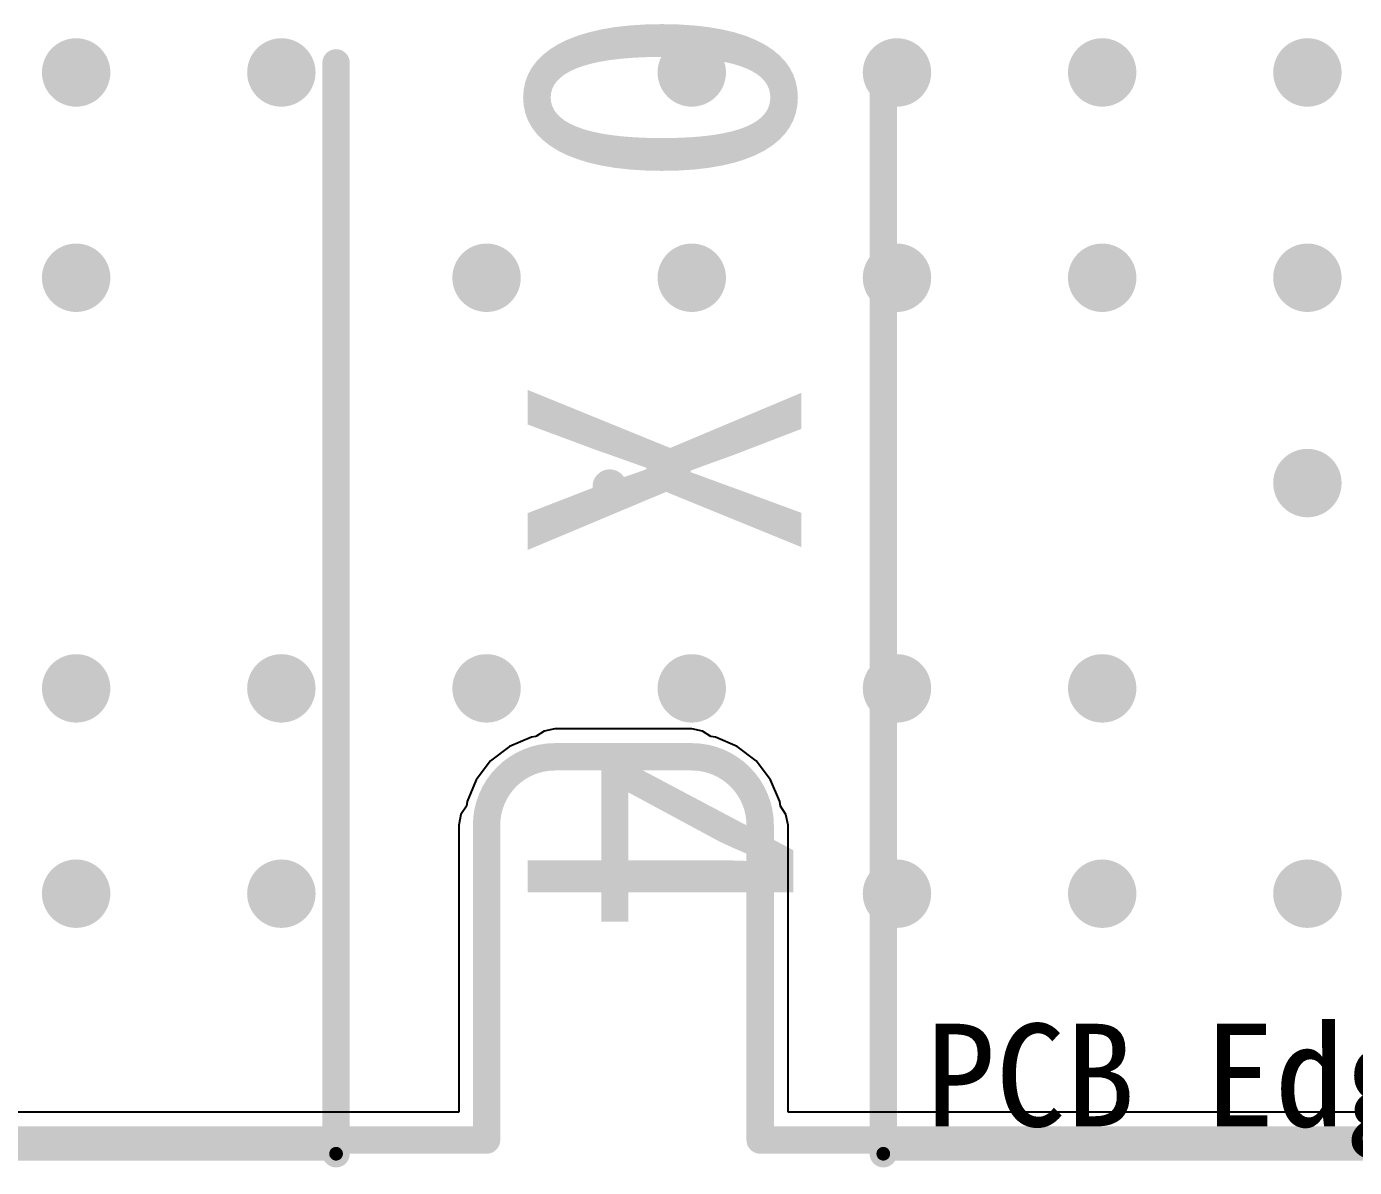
# Model space of a CAD drawing. Header units: millimetres. Extents: x 15 to 120, y 22 to 104.
# Drawn here: x 67.14 to 76.84, y 25 to 33.34 of the extents above; entities that cross this region are included whole.
import ezdxf

# ---------------------------------------------------------------- set-up
doc = ezdxf.new("R2010")
doc.units = ezdxf.units.MM
for name, color, linetype in [('BottomLayer', 5, 'Continuous'), ('KeepOutLayer', 6, 'Continuous'), ('Mechanical1', 6, 'Continuous'), ('MultiLayer', 9, 'Continuous'), ('TopLayer', 1, 'Continuous'), ('TopOverlay', 2, 'Continuous')]:
    doc.layers.add(name, color=color, linetype=linetype)

msp = doc.modelspace()

# ---------------------------------------------------------------- linework, layer by layer
at = {"layer": 'BottomLayer'}
for p, q in [((70.92196382, 28.18839676), (70.86050598, 28.14733258)), ((71.00000023999999, 28.2039187), (70.92196382, 28.18839676)), ((72.00000331999999, 28.2039187), (71.00000023999999, 28.2039187)), ((72.07803974, 28.18839676), (72.00000331999999, 28.2039187)), ((72.13950265999999, 28.14733004), (72.07803974, 28.18839676)), ((70.66715356, 28.07650976), (70.52928236, 27.97071876)), ((70.82770441999999, 28.14301458), (70.66715356, 28.07650976)), ((70.86050598, 28.14733258), (70.82770441999999, 28.14301458)), ((72.1722966, 28.14301204), (72.13950265999999, 28.14733004)), ((72.33285, 28.07650722), (72.1722966, 28.14301204)), ((72.47071866, 27.97071622), (72.33285, 28.07650722)), ((70.52928236, 27.97071876), (70.42349136, 27.83284756)), ((72.57650966, 27.83284756), (72.47071866, 27.97071622)), ((70.42349136, 27.83284756), (70.35698654, 27.6722967)), ((72.64301447999999, 27.67229416), (72.57650966, 27.83284756)), ((70.35698654, 27.6722967), (70.35266854, 27.63949514)), ((72.64733248, 27.63950022), (72.64301447999999, 27.67229416)), ((70.31160435999999, 27.5780373), (70.29608241999999, 27.50000088)), ((70.35266854, 27.63949514), (70.31160435999999, 27.5780373)), ((72.68839919999999, 27.5780373), (72.64733248, 27.63950022)), ((72.70392113999999, 27.50000088), (72.68839919999999, 27.5780373)), ((70.29608241999999, 27.50000088), (70.29608241999999, 25.40391922)), ((72.70392113999999, 25.40391922), (72.70392113999999, 27.50000088)), ((70.29608241999999, 25.40391922), (53.70392104, 25.40391922)), ((89.79608152, 25.40391922), (72.70392113999999, 25.40391922))]:
    msp.add_line(p, q, dxfattribs=at)
at = {"layer": 'BottomLayer', "const_width": 0.2499995}
for points in [[(67.37498081999999, 32.99998988, 1), (67.62497778, 32.99998988, 1)], [(68.87498036, 32.99998988, 1), (69.12497732, 32.99998988, 1)], [(71.87497943999999, 32.99998988, 1), (72.1249764, 32.99998988, 1)], [(73.37497898, 32.99998988, 1), (73.62497594, 32.99998988, 1)], [(74.87497852, 32.99998988, 1), (75.12497547999999, 32.99998988, 1)], [(76.37497805999999, 32.99998988, 1), (76.62497502, 32.99998988, 1)], [(67.37498081999999, 31.49999034, 1), (67.62497778, 31.49999034, 1)], [(70.3749799, 31.49999034, 1), (70.62497685999999, 31.49999034, 1)], [(71.87497943999999, 31.49999034, 1), (72.1249764, 31.49999034, 1)], [(73.37497898, 31.49999034, 1), (73.62497594, 31.49999034, 1)], [(74.87497852, 31.49999034, 1), (75.12497547999999, 31.49999034, 1)], [(76.37497805999999, 31.49999034, 1), (76.62497502, 31.49999034, 1)], [(76.37497805999999, 29.9999908, 1), (76.62497502, 29.9999908, 1)], [(67.37498081999999, 28.49999126, 1), (67.62497778, 28.49999126, 1)], [(68.87498036, 28.49999126, 1), (69.12497732, 28.49999126, 1)], [(70.3749799, 28.49999126, 1), (70.62497685999999, 28.49999126, 1)], [(71.87497943999999, 28.49999126, 1), (72.1249764, 28.49999126, 1)], [(73.37497898, 28.49999126, 1), (73.62497594, 28.49999126, 1)], [(74.87497852, 28.49999126, 1), (75.12497547999999, 28.49999126, 1)], [(67.37498081999999, 26.99999172, 1), (67.62497778, 26.99999172, 1)], [(68.87498036, 26.99999172, 1), (69.12497732, 26.99999172, 1)], [(73.37497898, 26.99999172, 1), (73.62497594, 26.99999172, 1)], [(74.87497852, 26.99999172, 1), (75.12497547999999, 26.99999172, 1)], [(76.37497805999999, 26.99999172, 1), (76.62497502, 26.99999172, 1)]]:
    msp.add_lwpolyline(points, format="xyb", close=True, dxfattribs=at)
at = {"layer": 'KeepOutLayer', "const_width": 0.1999996}
for points in [[(70.49999869999999, 27.50000088, -0.414213562372877), (71.00000023999999, 28.00000242)], [(72.00000078, 27.99999988, -0.414213562372877), (72.50000232, 27.49999834)]]:
    msp.add_lwpolyline(points, format="xyb", dxfattribs=at)
at = {"layer": 'KeepOutLayer', "const_width": 0.0999998}
for points in [[(70.95000034, 28.00000242, 1), (71.05000014, 28.00000242, 1)], [(70.95000034, 27.99999988, 1), (71.05000014, 27.99999988, 1)], [(71.95000087999999, 27.99999988, 1), (72.05000068, 27.99999988, 1)], [(71.95000342, 27.99999988, 1), (72.05000322, 27.99999988, 1)], [(70.4499988, 27.50000088, 1), (70.5499986, 27.50000088, 1)], [(70.45000134, 27.50000088, 1), (70.55000113999999, 27.50000088, 1)], [(72.45000241999999, 27.50000088, 1), (72.55000222, 27.50000088, 1)], [(72.45000241999999, 27.49999834, 1), (72.55000222, 27.49999834, 1)], [(70.45000134, 25.2000004, 1), (70.55000113999999, 25.2000004, 1)], [(70.45000134, 25.2000004, 1), (70.55000113999999, 25.2000004, 1)], [(72.45000241999999, 25.2000004, 1), (72.55000222, 25.2000004, 1)], [(72.45000241999999, 25.2000004, 1), (72.55000222, 25.2000004, 1)]]:
    msp.add_lwpolyline(points, format="xyb", close=True, dxfattribs=at)
at = {"layer": 'KeepOutLayer', "const_width": 0.1999996}
for points in [[(71.00000023999999, 27.99999988), (72.00000331999999, 27.99999988)], [(70.50000124, 25.2000004), (70.50000124, 27.50000088)], [(72.50000232, 25.2000004), (72.50000232, 27.50000088)], [(53.50000222, 25.2000004), (70.50000124, 25.2000004)], [(72.50000232, 25.2000004), (90.00000034, 25.2000004)]]:
    msp.add_lwpolyline(points, dxfattribs=at)
at = {"layer": 'Mechanical1', "const_width": 0.0999998}
for points in [[(54.20000336, 25.1000006), (69.40000343999999, 25.1000006)], [(73.40000305999999, 25.1000006), (88.60000314, 25.1000006)]]:
    msp.add_lwpolyline(points, dxfattribs=at)
at = {"layer": 'Mechanical1', "const_width": 0.0499999}
for points in [[(69.37500476, 25.1000006, 1), (69.42500212, 25.1000006, 1)], [(73.37500438, 25.1000006, 1), (73.42500174, 25.1000006, 1)]]:
    msp.add_lwpolyline(points, format="xyb", close=True, dxfattribs=at)
at = {"layer": 'MultiLayer'}
for points, const_width in [([(67.37498081999999, 32.99998988, 1), (67.62497778, 32.99998988, 1)], 0.2499995), ([(68.87498036, 32.99998988, 1), (69.12497732, 32.99998988, 1)], 0.2499995), ([(71.87497943999999, 32.99998988, 1), (72.1249764, 32.99998988, 1)], 0.2499995), ([(73.37497898, 32.99998988, 1), (73.62497594, 32.99998988, 1)], 0.2499995), ([(74.87497852, 32.99998988, 1), (75.12497547999999, 32.99998988, 1)], 0.2499995), ([(76.37497805999999, 32.99998988, 1), (76.62497502, 32.99998988, 1)], 0.2499995), ([(67.37498081999999, 31.49999034, 1), (67.62497778, 31.49999034, 1)], 0.2499995), ([(70.3749799, 31.49999034, 1), (70.62497685999999, 31.49999034, 1)], 0.2499995), ([(71.87497943999999, 31.49999034, 1), (72.1249764, 31.49999034, 1)], 0.2499995), ([(73.37497898, 31.49999034, 1), (73.62497594, 31.49999034, 1)], 0.2499995), ([(74.87497852, 31.49999034, 1), (75.12497547999999, 31.49999034, 1)], 0.2499995), ([(76.37497805999999, 31.49999034, 1), (76.62497502, 31.49999034, 1)], 0.2499995), ([(76.37497805999999, 29.9999908, 1), (76.62497502, 29.9999908, 1)], 0.2499995), ([(71.33750273999999, 29.97499974, 1), (71.46250122, 29.97499974, 1)], 0.12499848), ([(67.37498081999999, 28.49999126, 1), (67.62497778, 28.49999126, 1)], 0.2499995), ([(68.87498036, 28.49999126, 1), (69.12497732, 28.49999126, 1)], 0.2499995), ([(70.3749799, 28.49999126, 1), (70.62497685999999, 28.49999126, 1)], 0.2499995), ([(71.87497943999999, 28.49999126, 1), (72.1249764, 28.49999126, 1)], 0.2499995), ([(73.37497898, 28.49999126, 1), (73.62497594, 28.49999126, 1)], 0.2499995), ([(74.87497852, 28.49999126, 1), (75.12497547999999, 28.49999126, 1)], 0.2499995), ([(67.37498081999999, 26.99999172, 1), (67.62497778, 26.99999172, 1)], 0.2499995), ([(68.87498036, 26.99999172, 1), (69.12497732, 26.99999172, 1)], 0.2499995), ([(73.37497898, 26.99999172, 1), (73.62497594, 26.99999172, 1)], 0.2499995), ([(74.87497852, 26.99999172, 1), (75.12497547999999, 26.99999172, 1)], 0.2499995), ([(76.37497805999999, 26.99999172, 1), (76.62497502, 26.99999172, 1)], 0.2499995)]:
    msp.add_lwpolyline(points, format="xyb", close=True, dxfattribs=dict(at, const_width=const_width))
at = {"layer": 'TopLayer'}
for p, q in [((70.92196382, 28.18839676), (70.86050598, 28.14733258)), ((71.00000023999999, 28.2039187), (70.92196382, 28.18839676)), ((72.00000331999999, 28.2039187), (71.00000023999999, 28.2039187)), ((72.07803974, 28.18839676), (72.00000331999999, 28.2039187)), ((72.13950265999999, 28.14733004), (72.07803974, 28.18839676)), ((70.66715356, 28.07650976), (70.52928236, 27.97071876)), ((70.82770441999999, 28.14301458), (70.66715356, 28.07650976)), ((70.86050598, 28.14733258), (70.82770441999999, 28.14301458)), ((72.1722966, 28.14301204), (72.13950265999999, 28.14733004)), ((72.33285, 28.07650722), (72.1722966, 28.14301204)), ((72.47071866, 27.97071622), (72.33285, 28.07650722)), ((70.52928236, 27.97071876), (70.42349136, 27.83284756)), ((72.57650966, 27.83284756), (72.47071866, 27.97071622)), ((70.42349136, 27.83284756), (70.35698654, 27.6722967)), ((72.64301447999999, 27.67229416), (72.57650966, 27.83284756)), ((70.35698654, 27.6722967), (70.35266854, 27.63949514)), ((72.64733248, 27.63950022), (72.64301447999999, 27.67229416)), ((70.31160435999999, 27.5780373), (70.29608241999999, 27.50000088)), ((70.35266854, 27.63949514), (70.31160435999999, 27.5780373)), ((72.68839919999999, 27.5780373), (72.64733248, 27.63950022)), ((72.70392113999999, 27.50000088), (72.68839919999999, 27.5780373)), ((70.29608241999999, 27.50000088), (70.29608241999999, 25.40391922)), ((72.70392113999999, 25.40391922), (72.70392113999999, 27.50000088)), ((70.29608241999999, 25.40391922), (53.70392104, 25.40391922)), ((89.79608152, 25.40391922), (72.70392113999999, 25.40391922))]:
    msp.add_line(p, q, dxfattribs=at)
at = {"layer": 'TopLayer', "const_width": 0.2499995}
for points in [[(67.37498081999999, 32.99998988, 1), (67.62497778, 32.99998988, 1)], [(68.87498036, 32.99998988, 1), (69.12497732, 32.99998988, 1)], [(71.87497943999999, 32.99998988, 1), (72.1249764, 32.99998988, 1)], [(73.37497898, 32.99998988, 1), (73.62497594, 32.99998988, 1)], [(74.87497852, 32.99998988, 1), (75.12497547999999, 32.99998988, 1)], [(76.37497805999999, 32.99998988, 1), (76.62497502, 32.99998988, 1)], [(67.37498081999999, 31.49999034, 1), (67.62497778, 31.49999034, 1)], [(70.3749799, 31.49999034, 1), (70.62497685999999, 31.49999034, 1)], [(71.87497943999999, 31.49999034, 1), (72.1249764, 31.49999034, 1)], [(73.37497898, 31.49999034, 1), (73.62497594, 31.49999034, 1)], [(74.87497852, 31.49999034, 1), (75.12497547999999, 31.49999034, 1)], [(76.37497805999999, 31.49999034, 1), (76.62497502, 31.49999034, 1)], [(76.37497805999999, 29.9999908, 1), (76.62497502, 29.9999908, 1)], [(67.37498081999999, 28.49999126, 1), (67.62497778, 28.49999126, 1)], [(68.87498036, 28.49999126, 1), (69.12497732, 28.49999126, 1)], [(70.3749799, 28.49999126, 1), (70.62497685999999, 28.49999126, 1)], [(71.87497943999999, 28.49999126, 1), (72.1249764, 28.49999126, 1)], [(73.37497898, 28.49999126, 1), (73.62497594, 28.49999126, 1)], [(74.87497852, 28.49999126, 1), (75.12497547999999, 28.49999126, 1)], [(67.37498081999999, 26.99999172, 1), (67.62497778, 26.99999172, 1)], [(68.87498036, 26.99999172, 1), (69.12497732, 26.99999172, 1)], [(73.37497898, 26.99999172, 1), (73.62497594, 26.99999172, 1)], [(74.87497852, 26.99999172, 1), (75.12497547999999, 26.99999172, 1)], [(76.37497805999999, 26.99999172, 1), (76.62497502, 26.99999172, 1)]]:
    msp.add_lwpolyline(points, format="xyb", close=True, dxfattribs=at)
at = {"layer": 'TopOverlay', "const_width": 0.1999996}
for points in [[(69.40000343999999, 25.1000006), (69.40000343999999, 33.0699999)], [(73.40000305999999, 25.1000006), (73.40000305999999, 33.0699999)]]:
    msp.add_lwpolyline(points, dxfattribs=at)
at = {"layer": 'TopOverlay', "const_width": 0.0999998}
for points in [[(69.35000354, 33.0699999, 1), (69.45000334, 33.0699999, 1)], [(73.35000316, 33.0699999, 1), (73.45000295999999, 33.0699999, 1)], [(69.35000354, 25.1000006, 1), (69.45000334, 25.1000006, 1)], [(73.35000316, 25.1000006, 1), (73.45000295999999, 25.1000006, 1)]]:
    msp.add_lwpolyline(points, format="xyb", close=True, dxfattribs=at)

# ---------------------------------------------------------------- texts
at = {"layer": 'Mechanical1'}
msp.add_text('PCB Edge', height=0.75000104, rotation=360, dxfattribs=at).set_placement((73.71000244, 25.3000002))
at = {"layer": 'TopOverlay'}
msp.add_text('USB2.0 X 4', height=2.00000108, rotation=270, dxfattribs=at).set_placement((70.80000064, 40.30000068))

doc.saveas('drawing.dxf')
